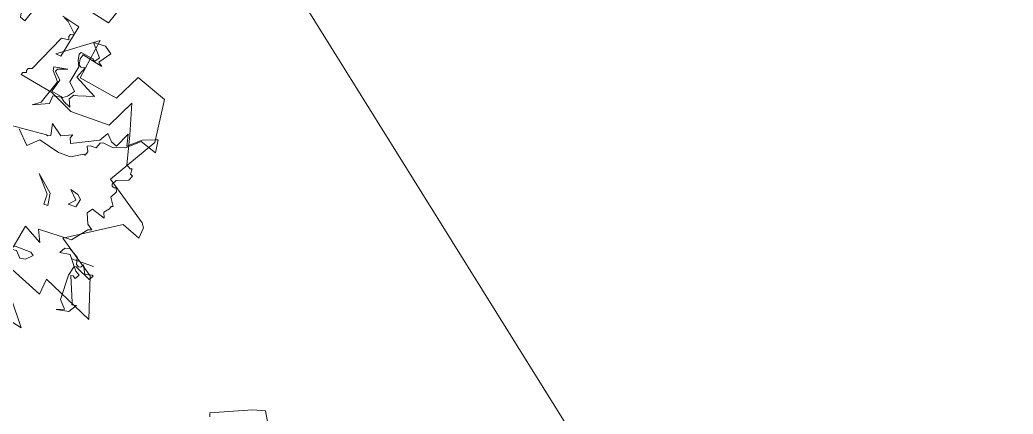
# Model space of a CAD drawing. Header units: metres. Extents: x -71 to 881, y -503 to 661.
# Drawn here: x 289.49 to 299.21, y 274.79 to 278.65 of the extents above; entities that cross this region are included whole.
import ezdxf

# ---------------------------------------------------------------- set-up
doc = ezdxf.new("R2010")
doc.units = ezdxf.units.M
doc.layers.add('04. Pisos', color=8, linetype='Continuous', lineweight=5)
doc.layers.add('ARBRE', color=100, linetype='Continuous', lineweight=13, true_color=0x00ff3f)

# ---------------------------------------------------------------- blocks, each defined once
blk = doc.blocks.new('WMF2', base_point=(0, 0.01))
at = {"color": 251, "lineweight": 0, "true_color": 0x636466}
for points in [[(40.14, -89.34), (24.4, -82.93), (24.01, -87.6), (8.81, -80.93), (12.69, -92.64), (23.58, -100.08), (8.83, -109.56), (3.27, -107.44), (3.01, -110.61), (3.9, -111.79), (16.57, -120.44), (8.22, -134.47), (9.81, -146.85), (18.98, -150.2), (22.71, -142.59), (34.39, -144.58), (32.65, -156.43), (43.16, -148.65), (41.63, -148.52), (39.67, -158.01), (44.92, -159.4)], [(33.51, -73.76), (26.05, -72.12), (37.25, -86.3)], [(35.99, -92.94), (34.69, -99.75), (29.28, -96.73), (30.97, -100.19), (21.09, -100.49), (17.67, -104.7), (16.66, -105.12), (18.28, -106.23), (19.48, -109.18), (18.41, -110.67), (14.49, -109.41), (15.1, -110.95), (13.93, -112.47), (13.73, -113.15), (13.23, -113.37), (14.72, -115.61), (13.76, -117.64), (14.16, -118.66), (14.68, -118.45), (15.39, -118.76), (15.6, -119.27), (14.94, -120.61), (11.56, -121.96), (10.97, -123.39), (11.67, -123.68), (11.74, -125.32), (12.27, -125.11), (13.58, -125.77), (15.6, -134.05), (18.21, -142.77), (22.11, -134.68), (33.61, -134.71), (40.51, -137.9), (50.45, -139.73), (50.16, -140.44), (49.24, -140.81), (49.44, -141.32), (49.15, -142.04), (48.13, -142.44), (43.19, -153.31), (41.06, -153.59), (41.43, -154.51), (41.13, -155.22), (40.11, -155.63), (43.05, -158.46), (44.35, -159.02)], [(40.97, -163.9), (32.15, -161.95), (29.82, -168.64)], [(142.53, -219.05), (147.98, -228.38), (151.61, -227.39), (162.65, -222.48), (162.25, -221.47)], [(18.5, -90.74), (17.84, -93.61), (20.02, -96.45), (22.98, -96.02), (22.05, -97.63), (20.72, -98), (17.93, -96.37), (17.41, -94.37), (16.65, -93.94), (15.97, -94.11), (15.49, -94.96), (14.21, -92.52), (12.21, -93.06), (11.86, -92.86), (12.6, -91.6), (16.89, -93.51), (17.23, -93.72), (17.84, -93.61), (16.91, -92.52), (15.64, -91.79), (16.37, -90.52), (17.22, -91.02), (17.83, -90.91), (14.87, -83.79), (14.78, -83.17), (13.49, -83.45), (14.87, -81.07), (17.86, -80.56), (18.47, -80.47), (16.28, -81.33), (18.28, -83.52), (18.5, -90.74), (18.5, -90.74)], [(30.71, -93.26), (29.79, -92.67), (31.51, -90.88), (33.12, -90.61), (34.74, -92.37), (37.69, -92.07), (35.5, -93.43), (30.71, -93.26), (30.71, -93.26)], [(12.72, -95.5), (19.16, -95.5), (12.72, -95.5), (12.72, -95.5)], [(23.77, -111.52), (26.08, -113.84), (23.77, -113.24), (22.56, -112.13), (23.16, -109.69), (25.47, -109.69), (23.77, -111.52), (23.77, -111.52)], [(31.94, -110.31), (36.07, -115.05), (31.32, -110.9), (30.71, -107.38), (31.94, -107.38), (31.94, -110.31), (31.94, -110.31)], [(48.11, -125.21), (37.91, -126.12), (37.44, -125.97), (36.67, -126.35), (37.35, -129.67), (33.92, -127.23), (30.88, -128.65), (31.23, -127.59), (30.59, -126.09), (23.17, -129.77), (21.67, -132.34), (19.86, -130.44), (18.12, -129.86), (16.15, -134.19), (15.36, -130.85), (11.87, -133.9), (8.32, -135.28), (7.59, -135.54), (7.07, -131.77), (12.02, -133.45), (15.55, -130.27), (19.06, -129.03), (22.02, -129.38), (22.79, -129), (23.33, -127.38), (25.15, -127.33), (25.92, -126.95), (25.23, -125.56), (25.63, -124.43), (26.08, -124.57), (29.34, -122.59), (32.94, -122.53), (39.22, -124.13), (42.07, -121.37), (45.72, -125.04)], [(28.56, -153.92), (30.94, -150.53), (29.67, -149.64), (35.82, -150.93), (36.23, -149.61), (35.92, -147.95), (35.22, -147.45), (34.02, -147.66), (35.31, -144.47), (28.78, -140.9), (33.22, -139.51), (34.42, -139.31), (35.29, -137.92), (34.3, -135.76), (36.32, -136.63), (37.59, -137.52), (39.98, -137.11), (40.07, -134.73), (44.54, -132.73), (42.46, -134.33), (40.08, -141.29), (42.26, -143.89), (42.45, -144.97), (38.49, -145.64), (41.28, -144.68), (41.66, -143.99), (39.59, -141.99), (40.67, -138.22), (37.1, -137.61), (35.99, -138.41), (34.61, -140.39), (36.71, -142.49), (35.82, -147.35), (36.59, -148.94), (36.91, -150.74), (36.53, -151.43), (32.84, -150.83), (32.14, -150.33), (31.15, -151.75), (34.23, -155.28), (30.66, -155.41), (28.56, -153.92), (28.56, -153.92)], [(56.45, -156.83), (51.18, -165.09), (52.99, -167.49), (53.79, -167.78), (53.24, -170.6), (52.14, -171.11), (51.01, -165.85), (52.98, -159.15), (54.67, -154.45), (56.12, -154.97), (56.45, -156.83), (56.45, -156.83)]]:
    blk.add_lwpolyline(points, dxfattribs=at)

msp = doc.modelspace()

# ---------------------------------------------------------------- linework, layer by layer
at = {"layer": '04. Pisos'}
msp.add_lwpolyline([(99.4478, 151.4533), (117.7052, 162.876), (159.9869, 95.0091), (337.2202, 206.6057), (265.2355, 322.2352), (87.866, 210.7626), (100.5444, 190.4477), (82.0183, 178.8086), (99.4478, 151.4533)], dxfattribs=at)

# ---------------------------------------------------------------- block references
at = {"layer": 'ARBRE', "color": 251, "lineweight": 5, "true_color": 0x636466, "xscale": 0.03451886634015593, "yscale": 0.03451886634015593, "zscale": 0.03451886634015593, "rotation": 160.1685466476646}
for p in [(289.5009, 272.9871), (294.0225, 265.6725)]:
    msp.add_blockref('WMF2', p, dxfattribs=at)

doc.saveas('drawing.dxf')
